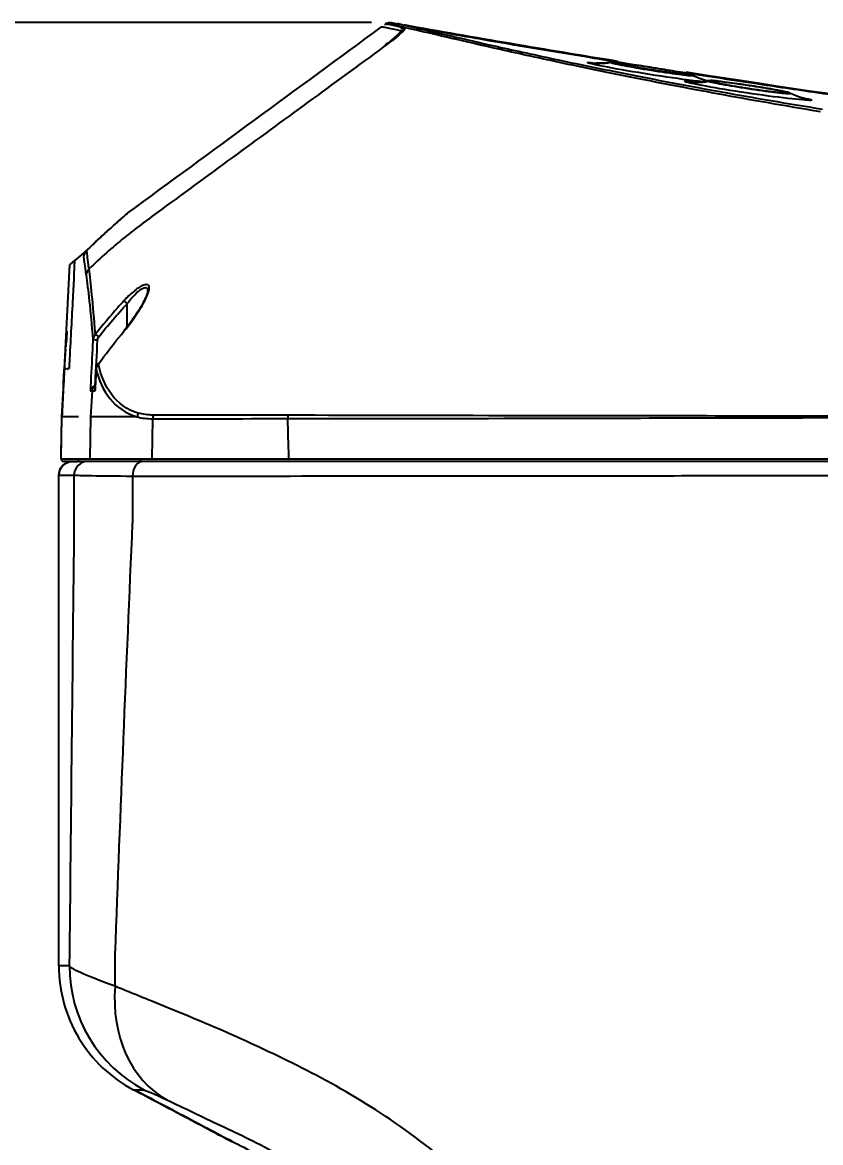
# Model space of a CAD drawing. Header units: millimetres. Extents: x 5 to 3846, y 5 to 2747.
# Drawn here: x 707.2 to 877.6, y 1048.7 to 1287.9 of the extents above; entities that cross this region are included whole.
import ezdxf

# ---------------------------------------------------------------- set-up
doc = ezdxf.new("R2010")
doc.units = ezdxf.units.MM
doc.layers.get('0').update_dxf_attribs({"color": 255})
doc.dimstyles.new('ISO-25', dxfattribs={"dimtxt": 2.5, "dimasz": 2.5, "dimexe": 1.25, "dimexo": 0.625, "dimtad": 1, "dimdsep": 46, "dimtxsty": 'Standard', "dimcen": 2.5, "dimadec": 0, "dimazin": 0, "dimtfac": 1, "dimtmove": 0, "dimatfit": 3, "dimfxl": 1, "dimarcsym": 0})

# ---------------------------------------------------------------- blocks, each defined once
blk = doc.blocks.new('*D194')
at = {"color": 3, "lineweight": -2, "transparency": 16777216}
for p, q in [((781.71, 1287.89), (462.49, 1287.89)), ((470.62, 1271.64), (470.62, 820.45)), ((813.43, 804.2), (462.49, 804.2))]:
    blk.add_line(p, q, dxfattribs=at)
at = {"color": 3, "transparency": 16777216}
for points in [[(467.91, 1271.64), (473.32, 1271.64), (470.62, 1287.89)], [(467.91, 820.45), (473.32, 820.45), (470.62, 804.2)]]:
    blk.add_solid(points, dxfattribs=at)
at = {"layer": 'DEFPOINTS', "color": 0, "transparency": 16777216}
for p in [(785.77, 1287.89), (470.62, 804.2), (817.5, 804.2)]:
    blk.add_point(p, dxfattribs=at)
at = {"color": 3, "transparency": 16777216, "insert": (454.37, 1046.05), "char_height": 19.5, "attachment_point": 5, "rotation": 90}
blk.add_mtext('484', dxfattribs=at)

msp = doc.modelspace()

# ---------------------------------------------------------------- linework, layer by layer
at = {"linetype": 'Continuous'}
for p, q in [((784.63, 1287.3), (784.62, 1287.3)), ((784.63, 1287.3), (784.64, 1287.31)), ((861.71, 1274.01), (861.71, 1273.94)), ((720.82, 1233.95), (720.82, 1233.95)), ((729.6, 1223.02), (729.6, 1227.89)), ((722.97, 1213.85), (722.98, 1213.85)), ((722.76, 1210.2), (722.76, 1210.2)), ((722.08, 1209.26), (721.79, 1203.71)), ((715.48, 1194.71), (715.64, 1203.72)), ((721.79, 1203.71), (721.63, 1194.71)), ((734.91, 1194.71), (735.03, 1203.29)), ((714.99, 1086.51), (714.99, 1181.2)), ((714.99, 1086.51), (714.99, 1181.2))]:
    msp.add_line(p, q, dxfattribs=at)
for p, q in [((720.83, 1239.13), (717.6, 1236.47)), ((718.44, 1237.16), (717.35, 1236.26)), ((718.24, 1234.09), (718.44, 1237.16)), ((716.18, 1213.98), (717.35, 1236.26)), ((714.99, 1181.2), (714.99, 1191.2)), ((718.23, 1191.2), (718.23, 1181.2)), ((730.74, 1190.98), (730.74, 1180.98))]:
    msp.add_line(p, q)
for centre, radius, start, end in [((732.62, 1243.14), 5, 126.2656, 131.4711), ((717.99, 1191.2), 3, 90, 180), ((715.98, 1194.7), 0.5, 179, 270)]:
    msp.add_arc(centre, radius, start, end, dxfattribs=at)
msp.add_arc((722.24, 1237.71), 1.99, 130.9118, 176.8678)
at = {"linetype": 'Continuous', "extrusion": (0, 0, -1)}
msp.add_arc((-717.99, 1191.2), 3, 0, 90, dxfattribs=at)
at = {"linetype": 'Continuous'}
for centre, major_axis, ratio, start_param, end_param in [((788.87, 1286.7), (0.0227, 0.0974), 0.981042, 0.867764, 1.769211), ((784.6, 1282.92), (-0.0591, 0.0807), 0.01751, 4.921814, 6.123779), ((830.28, 1294.18), (2.45, -14.8), 0.995942, 5.956728, 6.290931), ((832.01, 1294.05), (1.7, 14.9), 0.86855, 3.0871, 3.145158), ((833.14, 1277.72), (0.28, -1.68), 0.995643, 2.594106, 3.149068), ((834.17, 1277.65), (0.19, 1.69), 0.868066, 6.006213, 6.561961), ((851.02, 1290.08), (-5.65, -13.9), 0.988165, 0.236316, 0.570414), ((852.74, 1290.12), (-1.43, -14.93), 0.863277, 6.217687, 6.283702), ((853.98, 1273.7), (0.65, 1.57), 0.988457, 0.023294, 0.57843), ((855.01, 1273.73), (0.16, 1.69), 0.863556, 5.996023, 6.265477), ((722.25, 1237.72), (-1.98, -0.31), 0.99573, 5.274019, 6.074953), ((720.89, 1234.09), (-0.0999, 0.0053), 0.016197, 0.040564, 1.606612), ((729.6, 1227.88), (0.735, -0.678), 0.012832, 1.582627, 2.789227), ((723.26, 1220.07), (0.999, -0.051), 0.01743, 1.57169, 3.067536), ((723.52, 1220.77), (0.783, -0.622), 0.013667, 1.581651, 2.771801), ((729.6, 1221.4), (-0.768, 0.64), 0.013411, 0.00809, 0.419689), ((724.18, 1214.42), (-0.81, 0.586), 0.014143, 6.281389, 6.717963), ((723.07, 1209.2), (0, -1), 0.996921, 3.461841, 4.660029), ((736.58, 1203.25), (0, 2), 0.776148, 1.138661, 1.552139), ((721.22, 1191.2), (0, -3), 0.997179, 3.141593, 4.712389), ((733.11, 1191.2), (0, -3), 0.7916, 3.141593, 4.786738), ((732.69, 1194.7), (0, 0.5), 0.776225, 1.553343, 3.141593), ((747.19, 1086.52), (-0.7, -29.99), 0.998046, 4.737653, 5.818357), ((752.07, 1084.38), (-12.83, -27.12), 0.798593, 5.15025, 6.226823)]:
    msp.add_ellipse(centre, major_axis=major_axis, ratio=ratio, start_param=start_param, end_param=end_param, dxfattribs=at)
for points, degree in [([(729.66, 1247.17), (747.73, 1260.43), (765.8, 1273.69), (783.86, 1286.95)], 3), ([(729.66, 1247.17), (747.73, 1260.43), (765.8, 1273.69), (783.86, 1286.95)], 3), ([(783.86, 1286.95), (784.01, 1287.06), (785.3, 1286.77), (787.86, 1286.17)], 3), ([(784.64, 1287.51), (784.63, 1287.44), (784.63, 1287.37), (784.63, 1287.3)], 3), ([(788.77, 1286.71), (786.12, 1287.32), (784.79, 1287.62), (784.64, 1287.51)], 3), ([(784.68, 1287.59), (784.83, 1287.7), (786.16, 1287.4), (788.81, 1286.78)], 3), ([(784.77, 1287.66), (784.74, 1287.63), (784.71, 1287.61), (784.68, 1287.59)], 3), ([(788.16, 1287.46), (787.86, 1287.51), (787.56, 1287.57), (787.25, 1287.62)], 3), ([(834.28, 1279.59), (819.05, 1282.06), (803.84, 1284.65), (788.64, 1287.37)], 3), ([(787.83, 1286.16), (787.92, 1286.14), (788.02, 1286.11), (788.11, 1286.09)], 3), ([(787.96, 1286.69), (788.21, 1286.63), (788.48, 1286.57), (788.77, 1286.5)], 3), ([(788.27, 1286.01), (788.17, 1286.03), (788.06, 1286.06), (787.97, 1286.08)], 3), ([(788.07, 1286.01), (788.07, 1286.05), (788.06, 1286.08), (788.01, 1286.09)], 3), ([(788.11, 1286.09), (788.17, 1286.08), (788.18, 1286.03), (788.16, 1285.96)], 3), ([(788.44, 1286.08), (788.47, 1286.17), (788.46, 1286.22), (788.4, 1286.24)], 3), ([(788.44, 1286.31), (788.51, 1286.3), (788.51, 1286.23), (788.46, 1286.11)], 3), ([(827.88, 1279.38), (828.05, 1279.4), (828.64, 1279.36), (829.61, 1279.25)], 3), ([(829.61, 1279.25), (829.74, 1279.24), (829.87, 1279.22), (830, 1279.2)], 3), ([(833.95, 1279.32), (833.69, 1279.35), (833.47, 1279.37), (833.3, 1279.38)], 3), ([(833.77, 1279.3), (833.72, 1279.29), (833.73, 1279.27), (833.78, 1279.25)], 3), ([(834.66, 1278.98), (834.29, 1279.13), (833.93, 1279.3)], 2), ([(971.9, 1260.81), (930.76, 1265.39), (889.76, 1270.87), (848.88, 1277.27)], 3), ([(848.74, 1275.26), (848.3, 1275.44), (848.91, 1275.45), (850.47, 1275.3)], 3), ([(849.23, 1276.86), (848.89, 1276.82), (848.54, 1276.8)], 2), ([(850.47, 1275.3), (850.65, 1275.28), (850.85, 1275.26), (851.05, 1275.24)], 3), ([(853.65, 1275.45), (853.57, 1275.44), (853.58, 1275.41), (853.68, 1275.37)], 3), ([(855.19, 1275.41), (854.42, 1275.54), (853.69, 1275.45)], 2), ([(869.97, 1273.03), (869.61, 1272.99), (869.25, 1272.96)], 2), ([(721.26, 1239.54), (720.83, 1239.13)], 1), ([(721.43, 1235.48), (721.21, 1237.24), (721.05, 1238.45), (720.94, 1239.22)], 3), ([(720.25, 1237.82), (720.37, 1237.06), (720.56, 1235.86), (720.79, 1234.1)], 3), ([(722.79, 1221.35), (722.3, 1228.02), (721.81, 1232.39), (721.45, 1235.33)], 3), ([(720.82, 1233.95), (721.21, 1231.05), (721.75, 1226.73), (722.27, 1220.12)], 3), ([(723.52, 1220.78), (725.46, 1223.23), (727.49, 1225.6), (729.6, 1227.89)], 3), ([(729.21, 1222.54), (728.82, 1222.05)], 1), ([(723.38, 1215), (722.95, 1214.41), (722.96, 1213.68)], 2), ([(716.75, 1213.9), (716.78, 1213.9), (716.82, 1213.9), (716.87, 1213.9)], 3), ([(722.97, 1213.85), (722.84, 1211.63), (722.72, 1209.42)], 2), ([(715.48, 1194.71), (715.64, 1203.72)], 1), ([(715.64, 1203.72), (715.65, 1203.72), (715.66, 1203.72), (715.67, 1203.72)], 3), ([(731.59, 1203.71), (732.66, 1203.43), (733.8, 1203.29), (735.03, 1203.29)], 3), ([(735.17, 1204.09), (734.01, 1204.09), (732.94, 1204.23), (731.96, 1204.49)], 3), ([(735.03, 1203.29), (743.6, 1203.3), (753.28, 1203.31), (763.85, 1203.33)], 3), ([(763.92, 1204.04), (753.37, 1204.06), (743.72, 1204.08), (735.17, 1204.09)], 3), ([(763.92, 1204.04), (763.87, 1203.82), (763.85, 1203.57), (763.85, 1203.33)], 3), ([(719.52, 1194.2), (717.16, 1194.2), (715.98, 1194.2), (715.98, 1194.2)], 3), ([(717.99, 1194.2), (717.99, 1194.2), (718.35, 1194.2), (719.07, 1194.2)], 3), ([(719.02, 1194.71), (719.02, 1194.45), (719.26, 1194.2), (719.52, 1194.2)], 3), ([(718.23, 1191.2), (716.07, 1191.2), (714.99, 1191.2), (714.99, 1191.2)], 3), ([(727.03, 1088.93), (728.17, 1119.57), (729.41, 1150.26), (730.74, 1180.98)], 3), ([(717.23, 1086.46), (715.74, 1086.5), (714.99, 1086.51), (714.99, 1086.51)], 3), ([(727.01, 1082.16), (721.27, 1084.19), (717.89, 1085.68), (717.23, 1086.46)], 3), ([(730.93, 1060.01), (730.93, 1060.01), (731.02, 1060.01), (731.2, 1060.01)], 3), ([(731.2, 1060.01), (731.54, 1060), (732.18, 1059.99), (733.13, 1059.97)], 3), ([(733.13, 1059.97), (733.46, 1059.96), (735.16, 1059.24), (738.04, 1057.88)], 3)]:
    msp.add_open_spline(points, degree=degree, dxfattribs=at)
for points, knots in [([(784.68, 1287.59), (784.67, 1287.58), (784.66, 1287.57), (784.65, 1287.55), (784.64, 1287.54), (784.64, 1287.52), (784.64, 1287.52), (784.64, 1287.51)], [0, 0, 0, 0, 0.370645, 0.370645, 0.741291, 0.741291, 1, 1, 1, 1]), ([(784.77, 1287.66), (784.79, 1287.67), (784.8, 1287.68), (784.85, 1287.71), (784.89, 1287.73), (785.05, 1287.82), (785.19, 1287.87), (785.48, 1287.91), (785.63, 1287.91), (785.77, 1287.89)], [0, 0, 0, 0, 0.059289, 0.059289, 0.167784, 0.167784, 0.583892, 0.583892, 1, 1, 1, 1]), ([(877.58, 1268.83), (869.98, 1270.08), (862.76, 1271.35), (849.13, 1273.85), (842.84, 1275.06), (831.2, 1277.39), (825.81, 1278.51), (816.04, 1280.61), (811.68, 1281.57), (803.94, 1283.32), (800.57, 1284.09), (794.88, 1285.42), (792.52, 1285.97), (788.72, 1286.85), (787.28, 1287.18), (785.32, 1287.6), (784.82, 1287.69), (784.77, 1287.66)], [0, 0, 0, 0, 0.125, 0.125, 0.25, 0.25, 0.375, 0.375, 0.5, 0.5, 0.625, 0.625, 0.75, 0.75, 0.875, 0.875, 1, 1, 1, 1]), ([(788.81, 1286.78), (789.04, 1286.73), (788.6, 1286.18), (787.2, 1284.88), (786.28, 1284.13), (785.3, 1283.41)], [0, 0, 0, 0, 0.5, 0.5, 1, 1, 1, 1]), ([(785.77, 1287.89), (785.82, 1287.92), (786.32, 1287.83), (788.26, 1287.42), (789.7, 1287.1), (793.46, 1286.23), (795.8, 1285.68), (801.46, 1284.38), (804.79, 1283.61), (812.48, 1281.89), (816.81, 1280.94), (826.52, 1278.88), (831.87, 1277.77), (843.44, 1275.49), (849.69, 1274.3), (863.24, 1271.86), (870.43, 1270.62), (877.98, 1269.4)], [0, 0, 0, 0, 0.125, 0.125, 0.25, 0.25, 0.375, 0.375, 0.5, 0.5, 0.625, 0.625, 0.75, 0.75, 0.875, 0.875, 1, 1, 1, 1]), ([(787.86, 1286.17), (788.07, 1286.12), (787.65, 1285.6), (786.33, 1284.37), (785.46, 1283.67), (784.54, 1283)], [0, 0, 0, 0, 0.5, 0.5, 1, 1, 1, 1]), ([(786.24, 1284.02), (786.85, 1284.51), (787.42, 1285), (788.56, 1286.1), (789, 1286.65), (788.77, 1286.71)], [0, 0, 0, 0, 0.405197, 0.405197, 1, 1, 1, 1]), ([(786.66, 1284.45), (786.82, 1284.59), (786.98, 1284.73), (787.67, 1285.37), (788.06, 1285.82), (788.07, 1286)], [0, 0, 0, 0, 0.206908, 0.206908, 1, 1, 1, 1]), ([(788.77, 1286.71), (788.77, 1286.69), (788.77, 1286.68), (788.77, 1286.61), (788.77, 1286.56), (788.77, 1286.5)], [0, 0, 0, 0, 0.19867, 0.19867, 1, 1, 1, 1]), ([(838.8, 1278.7), (835.61, 1279.21), (825.41, 1280.86), (809.62, 1283.5), (797.05, 1285.71), (791.47, 1286.72)], [0, 0, 0, 0, 0.202068, 0.64585, 1, 1, 1, 1]), ([(785.3, 1283.41), (774.55, 1275.54), (763.79, 1267.68), (747.66, 1255.87), (742.3, 1251.92), (734.22, 1246.04), (731.54, 1244.05), (726.38, 1239.85), (723.87, 1237.64), (721.45, 1235.33)], [0, 0, 0, 0, 0.5, 0.5, 0.75, 0.75, 0.875, 0.875, 1, 1, 1, 1]), ([(852.35, 1275.25), (851.25, 1275.37), (849.83, 1275.54), (845.35, 1276.15), (841.93, 1276.66), (835.45, 1277.72), (832.52, 1278.25), (828.56, 1279.06), (827.58, 1279.33), (827.88, 1279.38)], [0, 0, 0, 0, 0.161068, 0.161068, 0.440712, 0.440712, 0.720356, 0.720356, 1, 1, 1, 1]), ([(832.83, 1279.41), (832.42, 1279.33), (831.66, 1279.22), (830.68, 1279.18), (830.08, 1279.19), (829.82, 1279.2), (829.77, 1279.2), (829.77, 1279.2)], [0, 0, 0, 0, 0.256916, 0.499203, 0.679122, 0.837206, 1, 1, 1, 1]), ([(832.85, 1279.4), (832.65, 1279.36), (833.28, 1279.19), (835.83, 1278.66), (837.75, 1278.31), (841.88, 1277.62), (844.12, 1277.27), (847.78, 1276.77), (849.21, 1276.6), (850.18, 1276.54), (850.31, 1276.55), (850.23, 1276.6)], [0, 0, 0, 0, 0.221549, 0.221549, 0.443098, 0.443098, 0.664647, 0.664647, 0.886196, 0.886196, 1, 1, 1, 1]), ([(834.75, 1279.23), (834.48, 1279.26), (834.26, 1279.28), (833.93, 1279.31), (833.82, 1279.31), (833.77, 1279.3)], [0, 0, 0, 0, 0.5, 0.5, 1, 1, 1, 1]), ([(834.75, 1279.23), (834.48, 1279.26), (834.27, 1279.28), (833.93, 1279.3), (833.82, 1279.3), (833.77, 1279.3)], [0, 0, 0, 0, 0.5, 0.5, 1, 1, 1, 1]), ([(848.94, 1276.77), (848.78, 1276.78), (848.27, 1276.83), (847.01, 1276.98), (845.07, 1277.25), (842.77, 1277.59), (840.35, 1277.98), (838.03, 1278.38), (836.02, 1278.75), (834.61, 1279.04), (833.92, 1279.21), (833.79, 1279.24), (833.78, 1279.25)], [0, 0, 0, 0, 0.058642, 0.165909, 0.279188, 0.394586, 0.511138, 0.628132, 0.74482, 0.860659, 0.954173, 1, 1, 1, 1]), ([(850.17, 1276.63), (850.12, 1276.65), (849.96, 1276.72), (849.67, 1276.81), (849.09, 1276.95), (847.83, 1277.2), (845.95, 1277.55), (843.68, 1277.94), (841.23, 1278.34), (838.8, 1278.72), (836.63, 1279.04), (835.13, 1279.25), (834.55, 1279.31), (834.39, 1279.33)], [0, 0, 0, 0, 0.015718, 0.047653, 0.1369, 0.248981, 0.3667, 0.482916, 0.599227, 0.715913, 0.832287, 0.948295, 1, 1, 1, 1]), ([(849.33, 1276.74), (849.48, 1276.76), (849.25, 1276.84), (847.85, 1277.15), (846.4, 1277.41), (842.9, 1278.02), (840.89, 1278.34), (837.28, 1278.9), (835.71, 1279.12), (834.75, 1279.23)], [0, 0, 0, 0, 0.196952, 0.196952, 0.464635, 0.464635, 0.732317, 0.732317, 1, 1, 1, 1]), ([(971.13, 1260.77), (965.82, 1261.36), (955.21, 1262.57), (939.95, 1264.41), (925.96, 1266.16), (913.89, 1267.73), (903.73, 1269.1), (895.16, 1270.27), (886.41, 1271.5), (875.98, 1273), (862.69, 1274.97), (851.45, 1276.7), (844.64, 1277.77), (843.13, 1278.01)], [0, 0, 0, 0, 0.124062, 0.247992, 0.357075, 0.451308, 0.530691, 0.595228, 0.652208, 0.735963, 0.840014, 0.964364, 1, 1, 1, 1]), ([(873.21, 1271.94), (873.47, 1271.89), (873.71, 1271.85), (875.48, 1271.49), (876.01, 1271.3), (874.8, 1271.26), (873.03, 1271.4), (868.11, 1271.97), (864.91, 1272.39), (858.65, 1273.32), (855.53, 1273.84), (850.83, 1274.71), (849.21, 1275.07), (848.74, 1275.26)], [0, 0, 0, 0, 0.027842, 0.027842, 0.222274, 0.222274, 0.416705, 0.416705, 0.611137, 0.611137, 0.805568, 0.805568, 1, 1, 1, 1]), ([(849.33, 1276.74), (849.33, 1276.74), (849.31, 1276.74), (849.17, 1276.75), (849, 1276.76), (848.94, 1276.77)], [0, 0, 0, 0, 0.178443, 0.737898, 1, 1, 1, 1]), ([(852.98, 1275.54), (852.98, 1275.54), (852.97, 1275.54), (852.85, 1275.57), (852.36, 1275.72), (851.41, 1276.04), (850.66, 1276.39), (850.17, 1276.64)], [0, 0, 0, 0, 0.046706, 0.250026, 0.434286, 0.666065, 1, 1, 1, 1]), ([(853.67, 1275.48), (853.36, 1275.41), (852.67, 1275.29), (851.73, 1275.23), (851.09, 1275.22), (850.85, 1275.23), (850.82, 1275.23), (850.82, 1275.23)], [0, 0, 0, 0, 0.206812, 0.478542, 0.686617, 0.857396, 1, 1, 1, 1]), ([(852.74, 1275.62), (853.06, 1275.55), (853.35, 1275.49), (853.68, 1275.43), (853.75, 1275.41), (853.81, 1275.4)], [0, 0, 0, 0, 0.778077, 0.778077, 1, 1, 1, 1]), ([(853.68, 1275.37), (853.97, 1275.25), (854.99, 1275.01), (858.05, 1274.44), (860.04, 1274.11), (864.11, 1273.49), (866.16, 1273.2), (869.36, 1272.82), (870.5, 1272.72), (871.05, 1272.74), (871.09, 1272.77), (871.02, 1272.81)], [0, 0, 0, 0, 0.227215, 0.227215, 0.454429, 0.454429, 0.681644, 0.681644, 0.908858, 0.908858, 1, 1, 1, 1]), ([(855.58, 1275.31), (855.14, 1275.35), (854.83, 1275.37), (854.5, 1275.36), (854.47, 1275.34), (854.6, 1275.28)], [0, 0, 0, 0, 0.5, 0.5, 1, 1, 1, 1]), ([(855.58, 1275.31), (855.15, 1275.35), (854.84, 1275.37), (854.51, 1275.36), (854.48, 1275.33), (854.6, 1275.28)], [0, 0, 0, 0, 0.5, 0.5, 1, 1, 1, 1]), ([(854.6, 1275.28), (854.86, 1275.18), (855.78, 1274.97), (858.51, 1274.45), (860.3, 1274.15), (863.94, 1273.59), (865.78, 1273.34), (868.19, 1273.05), (868.97, 1272.97), (869.48, 1272.94)], [0, 0, 0, 0, 0.272037, 0.272037, 0.544075, 0.544075, 0.816112, 0.816112, 1, 1, 1, 1]), ([(870.91, 1272.85), (870.85, 1272.88), (870.63, 1272.97), (870.21, 1273.08), (869.24, 1273.29), (867.5, 1273.61), (865.31, 1273.99), (862.89, 1274.37), (860.43, 1274.74), (858.14, 1275.06), (856.34, 1275.3), (855.52, 1275.38), (855.23, 1275.41)], [0, 0, 0, 0, 0.021499, 0.079981, 0.196461, 0.319964, 0.439263, 0.557868, 0.67618, 0.794517, 0.912867, 1, 1, 1, 1]), ([(870.11, 1272.92), (870.32, 1272.95), (869.98, 1273.06), (868.27, 1273.42), (866.79, 1273.68), (863.39, 1274.24), (861.45, 1274.54), (858.02, 1275.03), (856.51, 1275.22), (855.58, 1275.31)], [0, 0, 0, 0, 0.232299, 0.232299, 0.488199, 0.488199, 0.7441, 0.7441, 1, 1, 1, 1]), ([(861.59, 1273.99), (861.59, 1274), (861.59, 1274), (861.6, 1274), (861.61, 1274.01), (861.63, 1274.01), (861.65, 1274.01), (861.68, 1274.01), (861.69, 1274.01), (861.71, 1274.01)], [0, 0, 0, 0, 0.162642, 0.162642, 0.479769, 0.479769, 0.78184, 0.78184, 1, 1, 1, 1]), ([(870.09, 1272.92), (870.08, 1272.92), (870.01, 1272.92), (869.84, 1272.93), (869.69, 1272.94)], [0, 0, 0, 0, 0.394352, 1, 1, 1, 1]), ([(873.55, 1271.84), (873.55, 1271.84), (873.48, 1271.86), (873.08, 1271.97), (872.2, 1272.26), (871.47, 1272.59), (870.95, 1272.84)], [0, 0, 0, 0, 0.200194, 0.404276, 0.637754, 1, 1, 1, 1]), ([(720.94, 1239.22), (723.58, 1241.78), (725.82, 1243.79), (728.87, 1246.48), (729.66, 1247.17), (729.66, 1247.17)], [0, 0, 0, 0, 0.5, 0.5, 1, 1, 1, 1]), ([(729.32, 1246.89), (729.34, 1246.91), (729.3, 1246.88), (729.29, 1246.87), (728.95, 1246.57), (728.08, 1245.81), (726.66, 1244.56), (724.78, 1242.87), (722.94, 1241.17), (721.69, 1239.96), (721.26, 1239.54)], [0, 0, 0, 0, 0.014314, 0.029622, 0.193744, 0.373238, 0.5559, 0.733104, 0.911337, 1, 1, 1, 1]), ([(729.32, 1246.89), (729.34, 1246.91), (729.3, 1246.88), (729.29, 1246.87), (728.95, 1246.57), (728.36, 1246.05), (727.93, 1245.67), (727.89, 1245.64)], [0, 0, 0, 0, 0.036669, 0.075887, 0.49634, 0.956177, 1, 1, 1, 1]), ([(721.45, 1235.33), (721.27, 1235.15), (721.12, 1234.94), (720.92, 1234.5), (720.85, 1234.28), (720.83, 1234.02), (720.82, 1233.98), (720.82, 1233.95)], [0, 0, 0, 0, 0.492514, 0.492514, 0.934627, 0.934627, 1, 1, 1, 1]), ([(718.24, 1234.09), (718.23, 1234.02), (718.23, 1233.96), (718.21, 1233.62), (718.2, 1233.36), (718.13, 1232.03), (718.07, 1230.96), (717.79, 1225.64), (717.56, 1221.38), (717.31, 1216.56), (717.28, 1216.01), (717.22, 1214.97), (717.2, 1214.49), (717.17, 1214.01)], [0, 0, 0, 0, 0.009946, 0.009946, 0.04973, 0.04973, 0.208865, 0.208865, 0.845408, 0.845408, 0.928235, 0.928235, 1, 1, 1, 1]), ([(728.9, 1221.98), (730.09, 1223.41), (731.16, 1224.9), (733.01, 1227.8), (733.8, 1229.23), (734.32, 1230.97), (734.36, 1231.47), (733.98, 1232.02), (733.51, 1232.02), (732.3, 1231.49), (731.59, 1230.99), (730.22, 1229.86), (729.55, 1229.2), (728.92, 1228.52)], [0, 0, 0, 0, 0.25, 0.25, 0.5, 0.5, 0.625, 0.625, 0.75, 0.75, 0.875, 0.875, 1, 1, 1, 1]), ([(733.95, 1230.55), (733.96, 1230.53), (733.95, 1230.45), (733.86, 1229.98), (733.52, 1229.1), (732.79, 1227.66), (731.62, 1225.76), (730.38, 1223.97), (729.5, 1222.88), (729.21, 1222.54)], [0, 0, 0, 0, 0.035485, 0.113158, 0.236878, 0.411791, 0.629737, 0.882007, 1, 1, 1, 1]), ([(729.6, 1227.89), (730.1, 1228.56), (730.63, 1229.2), (731.74, 1230.33), (732.34, 1230.85), (733.39, 1231.4), (733.77, 1231.34), (733.95, 1230.89), (733.96, 1230.73), (733.96, 1230.56)], [0, 0, 0, 0, 0.297245, 0.297245, 0.59449, 0.59449, 0.891735, 0.891735, 1, 1, 1, 1]), ([(728.92, 1228.52), (728.47, 1228.02), (728.02, 1227.53), (725.92, 1225.19), (724.33, 1223.29), (722.79, 1221.35)], [0, 0, 0, 0, 0.212053, 0.212053, 1, 1, 1, 1]), ([(716.72, 1222), (716.7, 1221.68), (716.63, 1220.65), (716.55, 1219.56), (716.48, 1218.83), (716.47, 1218.68), (716.47, 1218.68)], [0, 0, 0, 0, 0.157096, 0.538218, 0.844049, 1, 1, 1, 1]), ([(722.27, 1220.12), (722.23, 1219.45), (722.2, 1218.79), (722.03, 1215.48), (721.89, 1212.84), (721.74, 1209.89), (721.73, 1209.57), (721.71, 1209.26)], [0, 0, 0, 0, 0.183859, 0.183859, 0.912754, 0.912754, 1, 1, 1, 1]), ([(722.79, 1221.35), (722.65, 1221.2), (722.54, 1221.02), (722.35, 1220.61), (722.28, 1220.37), (722.27, 1220.12)], [0, 0, 0, 0, 0.448493, 0.448493, 1, 1, 1, 1]), ([(722.76, 1210.2), (722.76, 1210.2), (722.76, 1210.2), (722.77, 1210.47), (722.78, 1210.74), (722.95, 1214.04), (723.11, 1217.06), (723.26, 1220.08)], [0, 0, 0, 0, 0.000027, 0.000027, 0.081837, 0.081837, 1, 1, 1, 1]), ([(723.26, 1220.08), (723.27, 1220.22), (723.3, 1220.36), (723.39, 1220.6), (723.45, 1220.7), (723.52, 1220.78)], [0, 0, 0, 0, 0.558052, 0.558052, 1, 1, 1, 1]), ([(723.44, 1214.94), (723.83, 1215.48), (724.23, 1216.02), (726, 1218.4), (727.43, 1220.21), (728.9, 1221.98)], [0, 0, 0, 0, 0.224495, 0.224495, 1, 1, 1, 1]), ([(716.4, 1218.12), (716.38, 1217.81), (716.36, 1217.51), (716.29, 1216.13), (716.23, 1215.05), (716.18, 1213.98)], [0, 0, 0, 0, 0.220182, 0.220182, 1, 1, 1, 1]), ([(716.4, 1218.12), (716.38, 1217.81), (716.36, 1217.51), (716.29, 1216.13), (716.23, 1215.05), (716.18, 1213.98)], [0, 0, 0, 0, 0.220182, 0.220182, 1, 1, 1, 1]), ([(716.17, 1213.88), (716.1, 1212.49), (716.03, 1211.09), (715.85, 1207.71), (715.75, 1205.72), (715.64, 1203.72)], [0, 0, 0, 0, 0.411116, 0.411116, 1, 1, 1, 1]), ([(715.64, 1203.72), (715.81, 1206.99), (715.98, 1210.25), (716.16, 1213.64), (716.17, 1213.76), (716.17, 1213.88)], [0, 0, 0, 0, 0.964539, 0.964539, 1, 1, 1, 1]), ([(716.18, 1213.98), (716.26, 1213.98), (716.32, 1213.98), (716.63, 1213.99), (716.86, 1214), (717.17, 1214.01)], [0, 0, 0, 0, 0.5, 0.5, 1, 1, 1, 1]), ([(722.72, 1209.26), (722.74, 1209.57), (722.76, 1209.89), (722.81, 1210.87), (722.85, 1211.53), (722.92, 1212.75), (722.95, 1213.3), (722.98, 1213.85)], [0, 0, 0, 0, 0.206459, 0.206459, 0.641424, 0.641424, 1, 1, 1, 1]), ([(722.98, 1213.85), (723.01, 1214.08), (723.07, 1214.32), (723.25, 1214.68), (723.34, 1214.82), (723.44, 1214.94)], [0, 0, 0, 0, 0.604307, 0.604307, 1, 1, 1, 1]), ([(722.98, 1213.85), (723.53, 1211.55), (724.46, 1209.42), (727.31, 1205.84), (729.25, 1204.41), (731.74, 1203.74)], [0, 0, 0, 0, 0.5, 0.5, 1, 1, 1, 1]), ([(731.96, 1204.49), (729.52, 1205.18), (727.61, 1206.67), (724.83, 1210.38), (723.94, 1212.58), (723.44, 1214.94)], [0, 0, 0, 0, 0.5, 0.5, 1, 1, 1, 1]), ([(722.76, 1210.2), (722.66, 1210.2), (722.57, 1210.19), (722.4, 1210.13), (722.31, 1210.1), (722.14, 1209.99), (722.04, 1209.91), (721.87, 1209.72), (721.8, 1209.59), (721.73, 1209.39), (721.72, 1209.33), (721.71, 1209.26), (721.71, 1209.26), (721.71, 1209.26)], [0, 0, 0, 0, 0.154044, 0.154044, 0.306506, 0.306506, 0.532922, 0.532922, 0.843226, 0.843226, 0.996521, 0.996521, 1, 1, 1, 1]), ([(721.71, 1209.26), (721.76, 1209.26), (721.81, 1209.26), (721.93, 1209.26), (722, 1209.26), (722.08, 1209.26)], [0, 0, 0, 0, 0.413175, 0.413175, 1, 1, 1, 1]), ([(722.08, 1209.26), (722.13, 1209.26), (722.19, 1209.26), (722.39, 1209.26), (722.54, 1209.26), (722.72, 1209.26)], [0, 0, 0, 0, 0.379379, 0.379379, 1, 1, 1, 1]), ([(722.72, 1209.26), (722.72, 1209.26), (722.72, 1209.26), (722.72, 1209.31), (722.72, 1209.37), (722.72, 1209.42)], [0, 0, 0, 0, 0.027691, 0.027691, 1, 1, 1, 1]), ([(719.23, 1203.7), (717.18, 1203.71), (716.03, 1203.71), (715.73, 1203.72), (715.7, 1203.72), (715.67, 1203.72)], [0, 0, 0, 0, 0.902475, 0.902475, 1, 1, 1, 1]), ([(731.59, 1203.71), (729.33, 1203.71), (727.41, 1203.71), (723.65, 1203.71), (722.26, 1203.71), (721.79, 1203.71)], [0, 0, 0, 0, 0.404407, 0.404407, 1, 1, 1, 1]), ([(731.74, 1203.74), (731.74, 1203.74), (731.74, 1203.74), (731.73, 1203.74), (731.73, 1203.73), (731.73, 1203.73), (731.73, 1203.73), (731.72, 1203.72), (731.72, 1203.72), (731.69, 1203.71), (731.66, 1203.71), (731.62, 1203.71), (731.61, 1203.71), (731.59, 1203.71)], [0, 0, 0, 0, 0.01383, 0.01383, 0.031919, 0.031919, 0.066276, 0.066276, 0.192096, 0.192096, 0.69152, 0.69152, 1, 1, 1, 1]), ([(731.96, 1204.49), (731.94, 1204.46), (731.93, 1204.44), (731.83, 1204.2), (731.76, 1203.97), (731.74, 1203.74)], [0, 0, 0, 0, 0.101931, 0.101931, 1, 1, 1, 1]), ([(763.85, 1203.33), (778.93, 1203.35), (795.43, 1203.35), (822.28, 1203.42), (831.59, 1203.44), (850.33, 1203.48), (859.78, 1203.5), (874.08, 1203.52), (878.87, 1203.56), (888.47, 1203.58), (893.28, 1203.55), (907.72, 1203.5), (917.35, 1203.52), (946.23, 1203.57), (965.48, 1203.54), (984.74, 1203.53)], [0, 0, 0, 0, 0.25, 0.25, 0.375, 0.375, 0.5, 0.5, 0.5625, 0.5625, 0.625, 0.625, 0.75, 0.75, 1, 1, 1, 1]), ([(764.11, 1194.71), (764.1, 1194.88), (764.1, 1195.05), (764.01, 1197.92), (763.93, 1200.62), (763.85, 1203.33)], [0, 0, 0, 0, 0.058035, 0.058035, 1, 1, 1, 1]), ([(984.74, 1203.82), (965.49, 1203.82), (946.23, 1203.85), (917.35, 1203.79), (907.73, 1203.77), (893.29, 1203.82), (888.47, 1203.86), (878.87, 1203.87), (874.08, 1203.84), (859.79, 1203.88), (850.33, 1203.89), (831.6, 1203.92), (822.3, 1203.94), (795.46, 1203.96), (778.98, 1204.02), (763.92, 1204.04)], [0, 0, 0, 0, 0.25, 0.25, 0.375, 0.375, 0.4375, 0.4375, 0.5, 0.5, 0.625, 0.625, 0.75, 0.75, 1, 1, 1, 1]), ([(715.48, 1194.71), (715.48, 1194.71), (715.48, 1194.71), (715.48, 1194.71), (716.66, 1194.71), (719.02, 1194.71)], [0, 0, 0, 0, 0.000091, 0.000091, 1, 1, 1, 1]), ([(719.02, 1194.71), (719.49, 1194.71), (720.87, 1194.71), (725.37, 1194.71), (728.47, 1194.71), (732.3, 1194.71)], [0, 0, 0, 0, 0.5, 0.5, 1, 1, 1, 1]), ([(732.69, 1194.2), (728.89, 1194.2), (725.82, 1194.2), (721.36, 1194.2), (719.99, 1194.2), (719.52, 1194.2)], [0, 0, 0, 0, 0.5, 0.5, 1, 1, 1, 1]), ([(732.3, 1194.71), (741.47, 1194.71), (751.9, 1194.71), (768.82, 1194.71), (774.69, 1194.71), (786.89, 1194.71), (793.26, 1194.71), (812.9, 1194.71), (826.47, 1194.71), (854.48, 1194.71), (869.04, 1194.71), (883.58, 1194.71)], [0, 0, 0, 0, 0.25, 0.25, 0.375, 0.375, 0.5, 0.5, 0.75, 0.75, 1, 1, 1, 1]), ([(883.58, 1194.2), (869.08, 1194.2), (854.57, 1194.2), (826.63, 1194.2), (813.09, 1194.2), (793.5, 1194.2), (787.15, 1194.2), (774.97, 1194.2), (769.12, 1194.2), (752.24, 1194.2), (741.83, 1194.2), (732.69, 1194.2)], [0, 0, 0, 0, 0.25, 0.25, 0.5, 0.5, 0.625, 0.625, 0.75, 0.75, 1, 1, 1, 1]), ([(730.74, 1190.98), (727.11, 1191.01), (724.24, 1191.05), (720, 1191.12), (718.68, 1191.16), (718.23, 1191.2)], [0, 0, 0, 0, 0.5, 0.5, 1, 1, 1, 1]), ([(1402.69, 1190.59), (1402.69, 1190.59), (1402.15, 1190.59), (1399.99, 1190.59), (1398.36, 1190.6), (1391.97, 1190.61), (1385.72, 1190.61), (1373.35, 1190.63), (1368.75, 1190.64), (1358.78, 1190.66), (1353.39, 1190.67), (1341.81, 1190.69), (1335.58, 1190.7), (1322.45, 1190.73), (1315.62, 1190.75), (1301.42, 1190.78), (1294.05, 1190.8), (1278.79, 1190.84), (1270.85, 1190.86), (1246.87, 1190.93), (1230.5, 1190.98), (1209.51, 1191.05), (1205.3, 1191.06), (1196.89, 1191.08), (1192.69, 1191.09), (1180.07, 1191.12), (1171.66, 1191.14), (1146.42, 1191.19), (1129.6, 1191.21), (1045.49, 1191.23), (978.2, 1191.19), (902.5, 1191.12), (894.09, 1191.11), (877.27, 1191.1), (868.87, 1191.09), (852.09, 1191.08), (843.67, 1191.07), (827.08, 1191.05), (819.01, 1191.05), (803.3, 1191.03), (795.67, 1191.03), (780.85, 1191.01), (773.64, 1191.01), (753.32, 1190.99), (741.26, 1190.98), (730.74, 1190.98)], [0, 0, 0, 0, 0.03125, 0.03125, 0.0625, 0.0625, 0.125, 0.125, 0.15625, 0.15625, 0.1875, 0.1875, 0.21875, 0.21875, 0.25, 0.25, 0.28125, 0.28125, 0.3125, 0.3125, 0.375, 0.375, 0.390625, 0.390625, 0.40625, 0.40625, 0.4375, 0.4375, 0.5, 0.5, 0.75, 0.75, 0.78125, 0.78125, 0.8125, 0.8125, 0.84375, 0.84375, 0.875, 0.875, 0.90625, 0.90625, 0.9375, 0.9375, 1, 1, 1, 1]), ([(718.23, 1181.2), (718.06, 1165.39), (717.89, 1149.59), (717.56, 1118.01), (717.39, 1102.24), (717.23, 1086.46)], [0, 0, 0, 0, 0.5, 0.5, 1, 1, 1, 1]), ([(727.01, 1082.16), (727.02, 1084.42), (727.02, 1086.67), (727.03, 1088.93), (727.03, 1088.93), (727.03, 1088.93)], [0, 0, 0, 0, 0.999991, 0.999991, 1, 1, 1, 1]), ([(714.99, 1086.51), (714.99, 1083.78), (715.36, 1081.11), (716.8, 1075.9), (717.89, 1073.37), (720.66, 1068.76), (722.39, 1066.6), (726.3, 1062.89), (728.51, 1061.29), (730.93, 1060.01)], [0, 0, 0, 0, 0.25, 0.25, 0.5, 0.5, 0.75, 0.75, 1, 1, 1, 1]), ([(714.99, 1086.51), (714.99, 1083.78), (715.36, 1081.11), (716.8, 1075.9), (717.89, 1073.37), (720.66, 1068.76), (722.39, 1066.6), (726.3, 1062.89), (728.51, 1061.29), (730.93, 1060.01)], [0, 0, 0, 0, 0.25, 0.25, 0.5, 0.5, 0.75, 0.75, 1, 1, 1, 1]), ([(727.58, 1081.89), (727.58, 1081.89), (727.58, 1081.89), (727.39, 1081.98), (727.2, 1082.07), (727.01, 1082.16)], [0, 0, 0, 0, 0.000057, 0.000057, 1, 1, 1, 1]), ([(840.03, 804.2), (840.26, 833.53), (840.57, 862.89), (841.12, 906.98), (841.32, 921.69), (841.55, 940.08), (841.63, 943.76), (841.75, 951.12), (841.76, 954.8), (841.25, 965.84), (840.32, 973.2), (837.73, 984.26), (836.65, 987.94), (834.16, 995.07), (832.73, 998.55), (829.56, 1005.35), (827.8, 1008.67), (823.97, 1015.15), (821.87, 1018.32), (815.28, 1027.36), (810.44, 1032.86), (800.07, 1042.91), (794.51, 1047.47), (783.38, 1055.45), (777.74, 1058.9), (766.53, 1064.96), (761.03, 1067.61), (750.59, 1072.41), (745.61, 1074.53), (738.54, 1077.42), (736.25, 1078.35), (732.92, 1079.71), (731.82, 1080.16), (729.68, 1081.03), (728.59, 1081.47), (727.58, 1081.89)], [0, 0, 0, 0, 0.25, 0.25, 0.375, 0.375, 0.40625, 0.40625, 0.4375, 0.4375, 0.5, 0.5, 0.53125, 0.53125, 0.5625, 0.5625, 0.59375, 0.59375, 0.625, 0.625, 0.6875, 0.6875, 0.75, 0.75, 0.8125, 0.8125, 0.875, 0.875, 0.9375, 0.9375, 0.96875, 0.96875, 0.984375, 0.984375, 1, 1, 1, 1]), ([(752.09, 1048.82), (750.53, 1049.64), (748.98, 1050.45), (741.93, 1054.19), (736.42, 1057.1), (730.93, 1060.01)], [0, 0, 0, 0, 0.220298, 0.220298, 1, 1, 1, 1]), ([(731.29, 1059.96), (734.25, 1058.4), (740.71, 1054.99), (750.51, 1049.8), (760.56, 1044.57), (769.58, 1038.64), (777.5, 1032.19), (784.34, 1025.38), (790.16, 1018.4), (795.5, 1010.73), (800.16, 1002.47), (803.95, 993.82), (806.63, 985.85), (808.42, 978.66), (809.64, 971.86), (810.44, 964.45), (810.59, 955.75), (810.62, 945.54), (810.6, 934.09), (810.6, 921.38), (810.59, 907.43), (810.57, 892.56), (810.56, 876.81), (810.54, 860.23), (810.53, 842.54), (810.51, 823.74), (810.49, 810.84), (810.49, 804.2)], [0, 0, 0, 0, 0.034977, 0.076199, 0.115432, 0.152648, 0.187837, 0.221025, 0.252224, 0.281426, 0.317251, 0.349539, 0.378287, 0.403498, 0.425504, 0.449239, 0.479873, 0.514802, 0.554007, 0.597484, 0.645232, 0.697249, 0.750205, 0.806959, 0.867509, 0.931856, 1, 1, 1, 1]), ([(738.04, 1057.88), (739.84, 1057.03), (741.69, 1056.16), (745.52, 1054.34), (747.52, 1053.39), (751.6, 1051.45), (753.59, 1050.51), (757.69, 1048.47), (759.78, 1047.39), (764.05, 1045.1), (766.23, 1043.9), (770.64, 1041.39), (772.84, 1040.1), (779.44, 1035.91), (783.89, 1032.6), (790.51, 1026.67), (792.72, 1024.52), (796.92, 1019.99), (798.94, 1017.6), (804.69, 1010.01), (808.17, 1004.31), (813.75, 992.35), (815.91, 986.08), (818.83, 973), (819.54, 966.47), (819.87, 956.74), (819.83, 953.51), (819.71, 947.01), (819.65, 943.76), (819.53, 934), (819.44, 927.5), (819.16, 908), (818.97, 895), (818.36, 856.04), (817.93, 830.11), (817.5, 804.2)], [0, 0, 0, 0, 0.03125, 0.03125, 0.0625, 0.0625, 0.09375, 0.09375, 0.125, 0.125, 0.15625, 0.15625, 0.1875, 0.1875, 0.25, 0.25, 0.28125, 0.28125, 0.3125, 0.3125, 0.375, 0.375, 0.4375, 0.4375, 0.5, 0.5, 0.53125, 0.53125, 0.5625, 0.5625, 0.625, 0.625, 0.75, 0.75, 1, 1, 1, 1])]:
    msp.add_open_spline(points, degree=3, knots=knots, dxfattribs=at)

# ---------------------------------------------------------------- dimensions: what is measured, and where the dimension line sits
dim = msp.add_linear_dim(base=(470.62, 804.2), p1=(785.77, 1287.89), p2=(817.5, 804.2), angle=90, dimstyle='ISO-25', override={"dimscale": 6.5, "dimtxt": 3, "dimgap": 1, "dimdec": 0, "dimclrd": 3, "dimclre": 3, "dimclrt": 3, "dimtdec": 0})
dim.commit()
dim.dimension.update_dxf_attribs({"geometry": '*D194', "text_midpoint": (454.37, 1046.05)})

doc.saveas('drawing.dxf')
